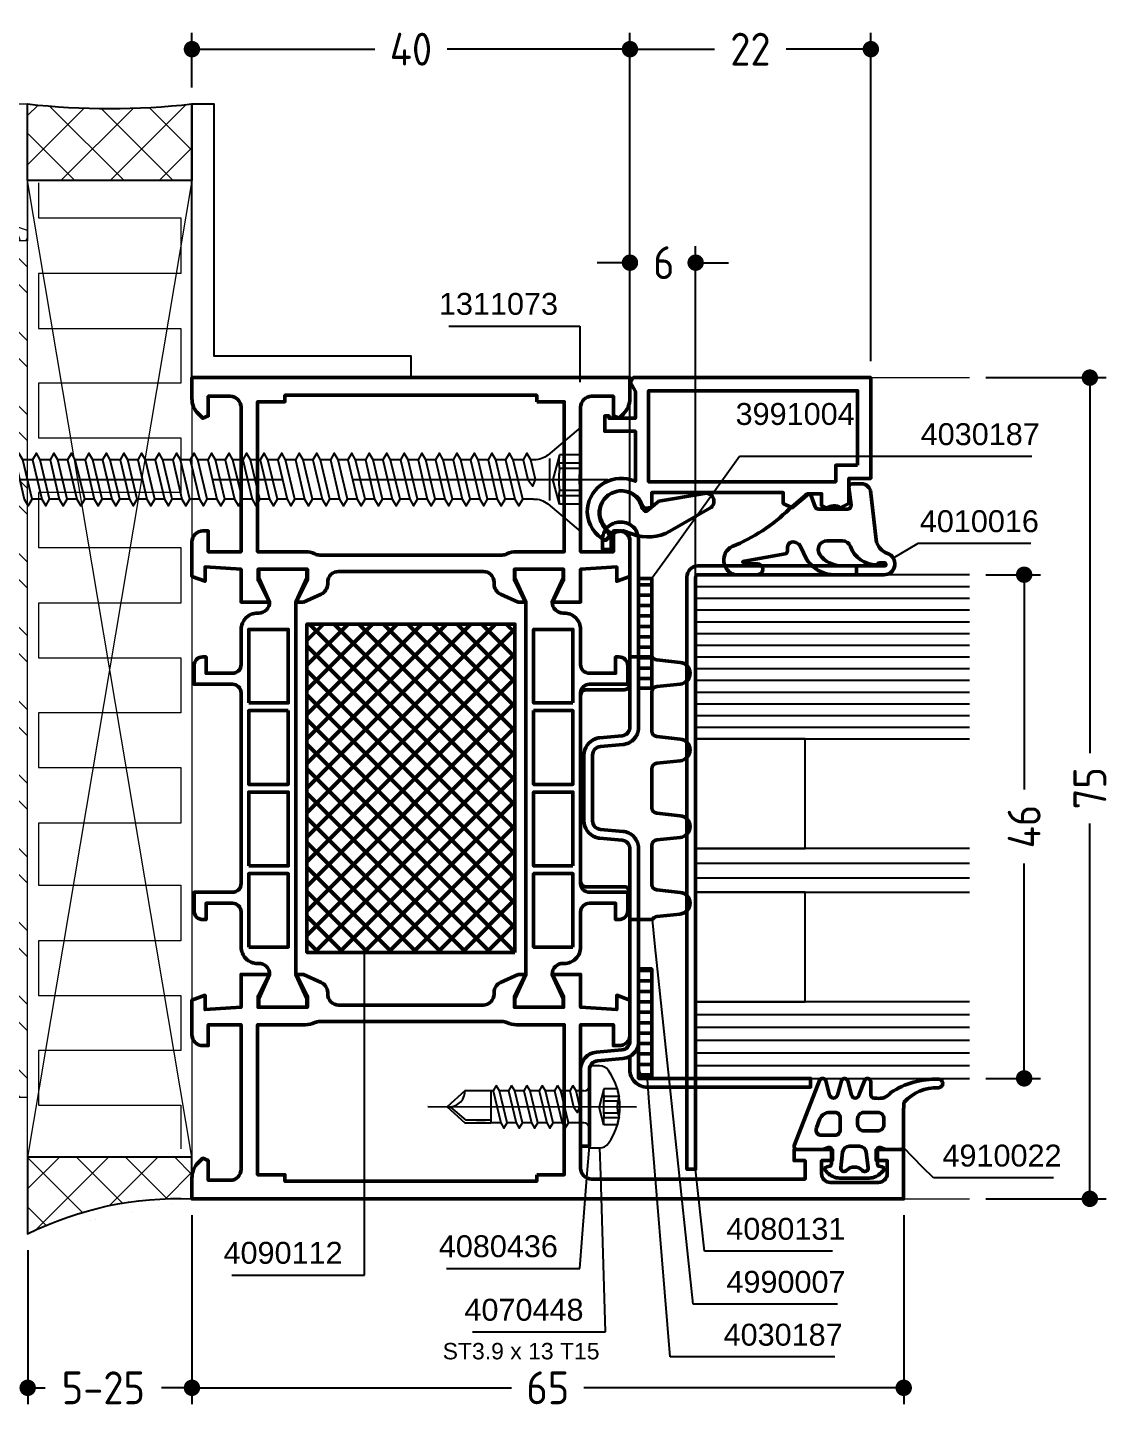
# Model space of a CAD drawing. Header units: millimetres. Extents: x 25 to 196, y 77 to 206.
# Drawn here: x 97.1 to 196.1, y 77.1 to 203.3 of the extents above; entities that cross this region are included whole.
import ezdxf

# ---------------------------------------------------------------- set-up
doc = ezdxf.new("R2010")
doc.units = ezdxf.units.MM
doc.linetypes.add('CENTER', pattern=[50.8, 31.75, -6.35, 6.35, -6.35])
doc.linetypes.add('HIDDEN', pattern=[9.525, 6.35, -3.175])
for name, color, linetype, lineweight in [('AM_5', 3, 'Continuous', 25), ('AM_C', 50, 'Continuous', 50), ('AM_S', 80, 'Continuous', 50), ('Cont2', 2, 'Continuous', 25), ('Cont3', 70, 'Continuous', 18)]:
    doc.layers.add(name, color=color, linetype=linetype, lineweight=lineweight)
doc.styles.add('HBS_DIMTEXTSTYLE', font='isocp.shx')
doc.styles.add('SWISSL', font='swissl.ttf')
doc.dimstyles.new('Konstruktionsschnitt 1-1$0', dxfattribs={"dimscale": 0, "dimtxt": 3, "dimasz": 1.5, "dimexe": 1.5, "dimexo": 1.5, "dimgap": 1.5, "dimtad": 0, "dimdsep": 46, "dimtxsty": 'HBS_DIMTEXTSTYLE', "dimblk": 'PUNKT', "dimcen": 0, "dimclrd": 3, "dimclre": 3, "dimclrt": 2, "dimadec": 1, "dimazin": 2, "dimtfac": 0.7, "dimtofl": 0, "dimtmove": 0, "dimatfit": 3, "dimfxl": 0, "dimtolj": 1, "dimtzin": 0, "dimarcsym": 0})

# ---------------------------------------------------------------- blocks, each defined once
blk = doc.blocks.new('ws4070229')
at = {"linetype": 'CENTER'}
blk.add_lwpolyline([(0, -122.5), (0, 2.5)], dxfattribs=at)
blk.add_lwpolyline([(1.79, -4.29, -0.186611), (2.23, -3), (4.75, 0), (-4.75, 0), (-2.23, -3, -0.176327), (-1.79, -4.22)], format="xyb")
at = {"linetype": 'HIDDEN'}
for points in [[(-2.25, 0), (-2.25, -1.93)], [(-1, 0), (-1, -1.93)], [(1, 0), (1, -1.93)], [(2.25, 0), (2.25, -1.93)], [(-1.5, -0.06), (-1.5, -1.99)], [(1.5, -0.06), (1.5, -1.99)], [(-2.25, -1.93), (0, -2.53)], [(2.25, -1.93), (0, -2.53)]]:
    blk.add_lwpolyline(points, dxfattribs=at)
for points in [[(1.93, -2.8), (-1.93, -2.8)], [(0, -4.12), (-1.79, -4.55), (-2.4, -4.9), (-1.79, -5.25), (0, -4.83), (0.61, -4.37), (0, -4.12)], [(-1.79, -4.22), (-1.79, -4.55)], [(1.79, -4.29), (1.79, -4.89)], [(1.79, -4.41), (1.79, -5.29)], [(-1.79, -5.25), (-1.79, -5.75)], [(-1.79, -5.25), (-1.79, -5.35)], [(-1.79, -5.25), (-1.79, -6.15)], [(1.79, -6.01), (1.79, -6.89)], [(-1.79, -6.85), (-1.79, -7.75)], [(-1.79, -8.45), (-1.79, -9.35)], [(1.79, -7.61), (1.79, -8.49)], [(-1.79, -10.05), (-1.79, -10.95)], [(1.79, -9.21), (1.79, -10.09)], [(1.79, -10.81), (1.79, -11.69)], [(-1.79, -11.65), (-1.79, -12.55)], [(1.79, -12.41), (1.79, -13.29)], [(-1.79, -13.25), (-1.79, -14.15)], [(-1.79, -14.85), (-1.79, -15.75)], [(1.79, -14.01), (1.79, -14.89)], [(1.79, -15.61), (1.79, -16.49)], [(-1.79, -16.45), (-1.79, -17.35)], [(1.79, -17.21), (1.79, -18.09)], [(-1.79, -18.05), (-1.79, -18.95)], [(1.79, -18.81), (1.79, -19.69)], [(-1.79, -19.65), (-1.79, -20.55)], [(-1.79, -21.25), (-1.79, -22.15)], [(1.79, -20.41), (1.79, -21.29)], [(1.79, -22.01), (1.79, -22.89)], [(-1.79, -22.85), (-1.79, -23.75)], [(1.79, -23.61), (1.79, -24.49)], [(-1.79, -24.45), (-1.79, -25.35)], [(1.79, -25.21), (1.79, -26.09)], [(-1.79, -26.05), (-1.79, -26.95)], [(-1.79, -27.65), (-1.79, -28.55)], [(1.79, -26.81), (1.79, -27.69)], [(1.79, -28.41), (1.79, -29.29)], [(-1.79, -29.25), (-1.79, -30.15)], [(1.79, -30.01), (1.79, -30.89)], [(-1.79, -30.85), (-1.79, -31.75)], [(-1.79, -32.45), (-1.79, -33.35)], [(1.79, -31.61), (1.79, -32.49)], [(-1.79, -34.05), (-1.79, -34.95)], [(1.79, -33.21), (1.79, -34.09)], [(1.79, -34.81), (1.79, -35.69)], [(-1.79, -35.65), (-1.79, -36.55)], [(1.79, -36.41), (1.79, -37.29)], [(-1.79, -37.25), (-1.79, -38.15)], [(-1.79, -38.85), (-1.79, -39.75)], [(1.79, -38.01), (1.79, -38.89)], [(1.79, -39.61), (1.79, -40.49)], [(-1.79, -40.45), (-1.79, -41.35)], [(1.79, -41.21), (1.79, -42.09)], [(-1.79, -42.05), (-1.79, -42.95)], [(1.79, -42.81), (1.79, -43.69)], [(-1.79, -43.65), (-1.79, -44.55)], [(-1.79, -45.25), (-1.79, -46.15)], [(1.79, -44.41), (1.79, -45.29)], [(1.79, -46.01), (1.79, -46.89)], [(-1.79, -46.85), (-1.79, -47.75)], [(1.79, -47.61), (1.79, -48.49)], [(-1.79, -48.45), (-1.79, -49.35)], [(1.79, -49.21), (1.79, -50.09)], [(-1.79, -50.05), (-1.79, -50.95)]]:
    blk.add_lwpolyline(points)
for points in [[(1.79, -6.01), (2.41, -5.65), (1.79, -5.29), (-1.79, -6.15), (-2.4, -6.5), (-1.79, -6.85)], [(1.79, -7.61), (2.41, -7.25), (1.79, -6.89), (-1.79, -7.75), (-2.4, -8.1), (-1.79, -8.45)], [(1.79, -9.21), (2.41, -8.85), (1.79, -8.49), (-1.79, -9.35), (-2.4, -9.7), (-1.79, -10.05)], [(1.79, -10.81), (2.41, -10.45), (1.79, -10.09), (-1.79, -10.95), (-2.4, -11.3), (-1.79, -11.65)], [(1.79, -12.41), (2.41, -12.05), (1.79, -11.69), (-1.79, -12.55), (-2.4, -12.9), (-1.79, -13.25)], [(1.79, -14.01), (2.41, -13.65), (1.79, -13.29), (-1.79, -14.15), (-2.4, -14.5), (-1.79, -14.85)], [(1.79, -15.61), (2.41, -15.25), (1.79, -14.89), (-1.79, -15.75), (-2.4, -16.1), (-1.79, -16.45)], [(1.79, -17.21), (2.41, -16.85), (1.79, -16.49), (-1.79, -17.35), (-2.4, -17.7), (-1.79, -18.05)], [(1.79, -18.81), (2.41, -18.45), (1.79, -18.09), (-1.79, -18.95), (-2.4, -19.3), (-1.79, -19.65)], [(1.79, -20.41), (2.41, -20.05), (1.79, -19.69), (-1.79, -20.55), (-2.4, -20.9), (-1.79, -21.25)], [(1.79, -22.01), (2.41, -21.65), (1.79, -21.29), (-1.79, -22.15), (-2.4, -22.5), (-1.79, -22.85)], [(1.79, -23.61), (2.41, -23.25), (1.79, -22.89), (-1.79, -23.75), (-2.4, -24.1), (-1.79, -24.45)], [(1.79, -25.21), (2.41, -24.85), (1.79, -24.49), (-1.79, -25.35), (-2.4, -25.7), (-1.79, -26.05)], [(1.79, -26.81), (2.41, -26.45), (1.79, -26.09), (-1.79, -26.95), (-2.4, -27.3), (-1.79, -27.65)], [(1.79, -28.41), (2.41, -28.05), (1.79, -27.69), (-1.79, -28.55), (-2.4, -28.9), (-1.79, -29.25)], [(1.79, -30.01), (2.41, -29.65), (1.79, -29.29), (-1.79, -30.15), (-2.4, -30.5), (-1.79, -30.85)], [(1.79, -31.61), (2.41, -31.25), (1.79, -30.89), (-1.79, -31.75), (-2.4, -32.1), (-1.79, -32.45)], [(1.79, -33.21), (2.41, -32.85), (1.79, -32.49), (-1.79, -33.35), (-2.4, -33.7), (-1.79, -34.05)], [(1.79, -34.81), (2.41, -34.45), (1.79, -34.09), (-1.79, -34.95), (-2.4, -35.3), (-1.79, -35.65)], [(1.79, -36.41), (2.41, -36.05), (1.79, -35.69), (-1.79, -36.55), (-2.4, -36.9), (-1.79, -37.25)], [(1.79, -38.01), (2.41, -37.65), (1.79, -37.29), (-1.79, -38.15), (-2.4, -38.5), (-1.79, -38.85)], [(1.79, -39.61), (2.41, -39.25), (1.79, -38.89), (-1.79, -39.75), (-2.4, -40.1), (-1.79, -40.45)], [(1.79, -41.21), (2.41, -40.85), (1.79, -40.49), (-1.79, -41.35), (-2.4, -41.7), (-1.79, -42.05)], [(1.79, -42.81), (2.41, -42.45), (1.79, -42.09), (-1.79, -42.95), (-2.4, -43.3), (-1.79, -43.65)], [(1.79, -44.41), (2.41, -44.05), (1.79, -43.69), (-1.79, -44.55), (-2.4, -44.9), (-1.79, -45.25)], [(1.79, -46.01), (2.41, -45.65), (1.79, -45.29), (-1.79, -46.15), (-2.4, -46.5), (-1.79, -46.85)], [(1.79, -47.61), (2.41, -47.25), (1.79, -46.89), (-1.79, -47.75), (-2.4, -48.1), (-1.79, -48.45)], [(1.79, -49.21), (2.41, -48.85), (1.79, -48.49), (-1.79, -49.35), (-2.4, -49.7), (-1.79, -50.05)], [(1.79, -50.81), (2.41, -50.45), (1.79, -50.09), (-1.79, -50.95), (-2.4, -51.3), (-1.79, -51.65)]]:
    blk.add_lwpolyline(points, close=True)
for centre, radius, start, end in [((-1.63, 3.32), 3.38, 259.3357, 280.6643), ((0, 3.36), 3.5, 253.4149, 286.5851), ((1.62, 3.32), 3.38, 259.3357, 280.6643), ((-1.63, 1.39), 3.38, 259.3357, 280.6643), ((0, 6.17), 8.16, 262.9585, 277.0415), ((1.62, 1.39), 3.38, 259.3357, 280.6643)]:
    blk.add_arc(centre, radius, start, end, dxfattribs=at)
blk = doc.blocks.new('*U5', base_point=(100.732, 352.333))
blk.add_lwpolyline([(110.732, 352.333), (100.732, 352.333), (100.732, 364.833), (101.732, 364.833), (101.732, 353.333), (110.732, 353.333)], close=True)
blk = doc.blocks.new('PUNKT')
at = {"color": 0, "linetype": 'Continuous'}
blk.add_line((-0.5, 0), (-1, 0), dxfattribs=at)
at = {"color": 0, "linetype": 'Continuous', "const_width": 0.5}
blk.add_lwpolyline([(-0.25, 0, 1), (0.25, 0, 1)], format="xyb", close=True, dxfattribs=at)
blk = doc.blocks.new('*D8')
at = {"layer": 'AM_5', "color": 3, "lineweight": -2, "transparency": 16777216}
for p, q in [((112.1, 197.81), (112.1, 202.81)), ((152.1, 172.81), (152.1, 202.81)), ((113.6, 201.31), (128.79, 201.31)), ((150.6, 201.31), (135.4, 201.31))]:
    blk.add_line(p, q, dxfattribs=at)
at = {"layer": 'AM_5', "color": 3, "lineweight": -2, "transparency": 16777216, "xscale": 1.5, "yscale": 1.5, "zscale": 1.5, "rotation": 180}
blk.add_blockref('PUNKT', (112.1, 201.31), dxfattribs=at)
at = {"layer": 'AM_5', "color": 3, "lineweight": -2, "transparency": 16777216, "xscale": 1.5, "yscale": 1.5, "zscale": 1.5}
blk.add_blockref('PUNKT', (152.1, 201.31), dxfattribs=at)
at = {"layer": 'AM_5', "color": 2, "transparency": 16777216, "insert": (132.1, 201.31), "char_height": 3, "attachment_point": 5, "style": 'HBS_DIMTEXTSTYLE'}
blk.add_mtext('\\A1;40', dxfattribs=at)
blk = doc.blocks.new('*D9')
at = {"layer": 'AM_5', "color": 3, "lineweight": -2, "transparency": 16777216}
for p, q in [((152.1, 172.81), (152.1, 202.81)), ((174.1, 172.81), (174.1, 202.81)), ((153.6, 201.31), (159.82, 201.31)), ((172.6, 201.31), (166.37, 201.31))]:
    blk.add_line(p, q, dxfattribs=at)
at = {"layer": 'AM_5', "color": 3, "lineweight": -2, "transparency": 16777216, "xscale": 1.5, "yscale": 1.5, "zscale": 1.5, "rotation": 180}
blk.add_blockref('PUNKT', (152.1, 201.31), dxfattribs=at)
at = {"layer": 'AM_5', "color": 3, "lineweight": -2, "transparency": 16777216, "xscale": 1.5, "yscale": 1.5, "zscale": 1.5}
blk.add_blockref('PUNKT', (174.1, 201.31), dxfattribs=at)
at = {"layer": 'AM_5', "color": 2, "transparency": 16777216, "insert": (163.1, 201.31), "char_height": 3, "attachment_point": 5, "style": 'HBS_DIMTEXTSTYLE'}
blk.add_mtext('\\A1;22', dxfattribs=at)
blk = doc.blocks.new('*D10')
at = {"layer": 'AM_5', "color": 3, "lineweight": -2, "transparency": 16777216}
for p, q in [((112.1, 94.81), (112.1, 77.55)), ((177.1, 94.81), (177.1, 77.55)), ((113.6, 79.05), (141.29, 79.05)), ((175.6, 79.05), (147.9, 79.05))]:
    blk.add_line(p, q, dxfattribs=at)
at = {"layer": 'AM_5', "color": 3, "lineweight": -2, "transparency": 16777216, "xscale": 1.5, "yscale": 1.5, "zscale": 1.5, "rotation": 180}
blk.add_blockref('PUNKT', (112.1, 79.05), dxfattribs=at)
at = {"layer": 'AM_5', "color": 3, "lineweight": -2, "transparency": 16777216, "xscale": 1.5, "yscale": 1.5, "zscale": 1.5}
blk.add_blockref('PUNKT', (177.1, 79.05), dxfattribs=at)
at = {"layer": 'AM_5', "color": 2, "transparency": 16777216, "insert": (144.6, 79.05), "char_height": 3, "attachment_point": 5, "style": 'HBS_DIMTEXTSTYLE'}
blk.add_mtext('\\A1;65', dxfattribs=at)
blk = doc.blocks.new('*D11')
at = {"layer": 'AM_5', "color": 3, "lineweight": -2, "transparency": 16777216}
for p, q in [((152.1, 157.81), (152.1, 183.31)), ((158.1, 140.81), (158.1, 183.31)), ((150.6, 181.81), (149.1, 181.81)), ((159.6, 181.81), (161.1, 181.81))]:
    blk.add_line(p, q, dxfattribs=at)
at = {"layer": 'AM_5', "color": 3, "lineweight": -2, "transparency": 16777216, "xscale": 1.5, "yscale": 1.5, "zscale": 1.5}
blk.add_blockref('PUNKT', (152.1, 181.81), dxfattribs=at)
at = {"layer": 'AM_5', "color": 3, "lineweight": -2, "transparency": 16777216, "xscale": 1.5, "yscale": 1.5, "zscale": 1.5, "rotation": 180}
blk.add_blockref('PUNKT', (158.1, 181.81), dxfattribs=at)
at = {"layer": 'AM_5', "color": 2, "transparency": 16777216, "insert": (155.19, 181.81), "char_height": 3, "attachment_point": 5, "style": 'HBS_DIMTEXTSTYLE'}
blk.add_mtext('\\A1;6', dxfattribs=at)
blk = doc.blocks.new('*D12')
at = {"layer": 'AM_5', "color": 3, "lineweight": -2, "transparency": 16777216}
for p, q in [((184.6, 153.31), (189.6, 153.31)), ((188.1, 151.81), (188.1, 133.68)), ((188.1, 108.81), (188.1, 126.93)), ((184.6, 107.31), (189.6, 107.31))]:
    blk.add_line(p, q, dxfattribs=at)
at = {"layer": 'AM_5', "color": 3, "lineweight": -2, "transparency": 16777216, "xscale": 1.5, "yscale": 1.5, "zscale": 1.5}
for p, rotation in [((188.1, 153.31), 90), ((188.1, 107.31), 270)]:
    blk.add_blockref('PUNKT', p, dxfattribs=dict(at, rotation=rotation))
at = {"layer": 'AM_5', "color": 2, "transparency": 16777216, "insert": (188.1, 130.31), "char_height": 3, "attachment_point": 5, "rotation": 90, "style": 'HBS_DIMTEXTSTYLE'}
blk.add_mtext('\\A1;46', dxfattribs=at)
blk = doc.blocks.new('*D13')
at = {"layer": 'AM_5', "color": 3, "lineweight": -2, "transparency": 16777216}
for p, q in [((184.6, 171.31), (195.6, 171.31)), ((194.1, 169.81), (194.1, 137.02)), ((194.1, 97.81), (194.1, 130.6)), ((184.6, 96.31), (195.6, 96.31))]:
    blk.add_line(p, q, dxfattribs=at)
at = {"layer": 'AM_5', "color": 3, "lineweight": -2, "transparency": 16777216, "xscale": 1.5, "yscale": 1.5, "zscale": 1.5}
for p, rotation in [((194.1, 171.31), 90), ((194.1, 96.31), 270)]:
    blk.add_blockref('PUNKT', p, dxfattribs=dict(at, rotation=rotation))
at = {"layer": 'AM_5', "color": 2, "transparency": 16777216, "insert": (194.1, 133.81), "char_height": 3, "attachment_point": 5, "rotation": 90, "style": 'HBS_DIMTEXTSTYLE'}
blk.add_mtext('\\A1;75', dxfattribs=at)
blk = doc.blocks.new('*D15')
at = {"layer": 'AM_5', "color": 3, "lineweight": -2, "transparency": 16777216}
for p, q in [((112.1, 94.81), (112.1, 77.55)), ((97.1, 91.61), (97.1, 77.55)), ((98.6, 79.05), (98.7, 79.05)), ((110.6, 79.05), (109.33, 79.05))]:
    blk.add_line(p, q, dxfattribs=at)
at = {"layer": 'AM_5', "color": 3, "lineweight": -2, "transparency": 16777216, "xscale": 1.5, "yscale": 1.5, "zscale": 1.5, "rotation": 180}
blk.add_blockref('PUNKT', (97.1, 79.05), dxfattribs=at)
at = {"layer": 'AM_5', "color": 3, "lineweight": -2, "transparency": 16777216, "xscale": 1.5, "yscale": 1.5, "zscale": 1.5}
blk.add_blockref('PUNKT', (112.1, 79.05), dxfattribs=at)
at = {"layer": 'AM_5', "color": 2, "transparency": 16777216, "insert": (104.01, 79.05), "char_height": 3, "attachment_point": 5, "style": 'HBS_DIMTEXTSTYLE'}
blk.add_mtext('\\A1;5-25', dxfattribs=at)
blk = doc.blocks.new('WS4070448')
at = {"linetype": 'CENTER'}
blk.add_line((-0.02, -14.76), (0, 4.3), dxfattribs=at)
at = {"linetype": 'HIDDEN'}
for p, q in [((-0.97, 1.33), (-0.97, 2.72)), ((-0.56, 1.33), (-0.56, 2.61)), ((0.56, 1.33), (0.56, 2.61)), ((0.97, 1.33), (0.97, 2.72))]:
    blk.add_line(p, q, dxfattribs=at)
for p, q in [((-1.45, -9), (-1.45, -11.36)), ((-1.45, -9), (1.45, -9)), ((1.45, -11.36), (1.45, -9)), ((-1.45, -11.36), (0, -13)), ((0, -13), (1.45, -11.36))]:
    blk.add_line(p, q)
blk.add_lwpolyline([(3.32, 1.75, 0.314856), (-3.32, 1.75, 0.244912), (-3.75, 0.93), (-3.75, 0), (3.75, 0), (3.75, 0.93, 0.244912), (3.32, 1.75, 0.138291)], format="xyb")
for points in [[(-1.65, 2.56), (-1.65, 1.33)], [(1.65, 2.56), (1.65, 1.33)], [(-1.65, 1.33), (0, 0.89)], [(1.65, 1.33), (0, 0.89)]]:
    blk.add_lwpolyline(points, dxfattribs=at)
for points in [[(-1.95, -1.5), (-1.45, -1.79), (0, -1.44), (0.5, -1.07), (0, -0.87), (-1.45, -1.21)], [(-1.95, -2.9), (-1.45, -3.19), (1.45, -2.5), (1.95, -2.21), (1.45, -1.92), (-1.45, -2.61)], [(-1.95, -4.3), (-1.45, -4.59), (1.45, -3.9), (1.95, -3.61), (1.45, -3.32), (-1.45, -4.01)], [(-1.95, -5.7), (-1.45, -5.99), (1.45, -5.3), (1.95, -5.01), (1.45, -4.72), (-1.45, -5.41)], [(-1.95, -7.1), (-1.45, -7.39), (1.45, -6.7), (1.95, -6.41), (1.45, -6.12), (-1.45, -6.81)], [(-1.95, -8.5), (-1.45, -8.79), (1.45, -8.1), (1.95, -7.81), (1.45, -7.52), (-1.45, -8.21)]]:
    blk.add_lwpolyline(points, close=True)
for points in [[(-1.45, -0.5), (-1.45, -1.21)], [(1.45, -0.5), (1.45, -1.92)], [(-1.45, -1.79), (-1.45, -2.21)], [(-1.45, -1.79), (-1.45, -2.61)], [(-1.45, -1.79), (-1.45, -2.61)], [(1.45, -2.5), (1.45, -3.32)], [(-1.45, -3.19), (-1.45, -4.01)], [(-1.45, -4.59), (-1.45, -5.41)], [(1.45, -3.9), (1.45, -4.72)], [(-1.45, -5.99), (-1.45, -6.81)], [(1.45, -5.3), (1.45, -6.12)], [(-1.45, -7.39), (-1.45, -8.21)], [(1.45, -6.7), (1.45, -7.52)], [(-1.45, -8.79), (-1.45, -9)], [(1.45, -8.1), (1.45, -9)], [(1.2, -9), (1.2, -11.25), (0.03, -12.65)], [(1.45, -9.5), (1.45, -10.32)], [(-1.45, -10.19), (-1.45, -11.01)]]:
    blk.add_lwpolyline(points)
for centre, radius, start, end in [((-1.59, 3.84), 1.28, 267.2848, 298.8872), ((0, 5.49), 2.94, 250.6988, 289.3012), ((1.59, 3.84), 1.28, 241.1128, 272.7152), ((-1.31, 2.49), 1.21, 253.6643, 286.3357), ((0, 11.41), 10.13, 264.4948, 275.5052), ((1.31, 2.49), 1.21, 253.6643, 286.3357)]:
    blk.add_arc(centre, radius, start, end, dxfattribs=at)
for centre, radius, start, end in [((-1.95, -0.5), 0.5, 0, 90), ((1.95, -0.5), 0.5, 90, 180), ((-1.46, -12.83), 1.47, 353.4244, 89.6688)]:
    blk.add_arc(centre, radius, start, end)
blk = doc.blocks.new('*S30')
at = {"layer": 'AM_5', "color": 3, "linetype": 'Continuous'}
blk.add_line((178.3, 156.1), (176.15, 154.82), dxfattribs=at)
at = {"layer": 'AM_5', "color": 3}
for p, q in [((178.43, 156.17), (178.3, 156.1)), ((179.85, 156.17), (178.43, 156.17)), ((188.72, 156.17), (179.85, 156.17))]:
    blk.add_line(p, q, dxfattribs=at)
at = {"layer": 'AM_5', "color": 2, "insert": (178.57, 157.17), "char_height": 2, "attachment_point": 7, "style": 'SWISSL'}
blk.add_mtext('4010016', dxfattribs=at)
blk = doc.blocks.new('*S31')
at = {"layer": 'AM_5', "color": 3}
for p, q in [((135.56, 176.02), (147.53, 176.02)), ((147.53, 176.02), (147.53, 173.39))]:
    blk.add_line(p, q, dxfattribs=at)
at = {"layer": 'AM_5', "color": 3, "linetype": 'Continuous'}
blk.add_line((147.53, 173.39), (147.53, 170.89), dxfattribs=at)
at = {"layer": 'AM_5', "color": 2, "insert": (145.53, 177.02), "char_height": 2, "attachment_point": 9, "style": 'SWISSL'}
blk.add_mtext('1311073', dxfattribs=at)
blk = doc.blocks.new('*S32')
at = {"layer": 'AM_5', "color": 3, "linetype": 'Continuous'}
blk.add_line((178.83, 99.21), (177.07, 100.99), dxfattribs=at)
at = {"layer": 'AM_5', "color": 3}
for p, q in [((179.81, 98.23), (178.83, 99.21)), ((182.03, 98.23), (179.81, 98.23)), ((190.77, 98.23), (182.03, 98.23))]:
    blk.add_line(p, q, dxfattribs=at)
at = {"layer": 'AM_5', "color": 2, "insert": (180.64, 99.23), "char_height": 2, "attachment_point": 7, "style": 'SWISSL'}
blk.add_mtext('4910022', dxfattribs=at)
blk = doc.blocks.new('*S33')
at = {"layer": 'AM_5', "color": 3, "linetype": 'Continuous'}
blk.add_line((149.43, 98.46), (149.36, 100.96), dxfattribs=at)
at = {"layer": 'AM_5', "color": 3}
for p, q in [((149.86, 84.15), (149.43, 98.46)), ((137.71, 84.15), (149.86, 84.15))]:
    blk.add_line(p, q, dxfattribs=at)
at = {"layer": 'AM_5', "color": 2, "insert": (147.86, 85.15), "char_height": 2, "attachment_point": 9, "style": 'SWISSL'}
blk.add_mtext('4070448', dxfattribs=at)
blk = doc.blocks.new('*S34')
at = {"layer": 'AM_5', "color": 3, "linetype": 'Continuous'}
blk.add_line((127.86, 116.56), (127.86, 119.06), dxfattribs=at)
at = {"layer": 'AM_5', "color": 3}
for p, q in [((127.86, 89.35), (127.86, 116.56)), ((115.73, 89.35), (127.86, 89.35))]:
    blk.add_line(p, q, dxfattribs=at)
at = {"layer": 'AM_5', "color": 2, "insert": (125.86, 90.35), "char_height": 2, "attachment_point": 9, "style": 'SWISSL'}
blk.add_mtext('4090112', dxfattribs=at)
blk = doc.blocks.new('ZAHL links')
at = {"layer": 'AM_5', "color": 2, "style": 'SWISSL'}
blk.add_attdef('XXX', (1.85, -2.5), '', height=1.5, dxfattribs=at)
blk = doc.blocks.new('*U17', base_point=(71.49, 173.45))
for p, q in [((72.66, 173.45), (72.66, 198.45)), ((73.82, 173.45), (73.82, 198.45)), ((74.99, 173.45), (74.99, 198.45)), ((76.16, 173.45), (76.16, 198.45)), ((77.32, 173.45), (77.32, 198.45)), ((89.82, 173.45), (89.82, 198.45)), ((91.16, 173.45), (91.16, 198.45)), ((103.56, 173.45), (103.56, 198.45)), ((104.63, 173.45), (104.63, 198.45)), ((105.7, 173.45), (105.7, 198.45)), ((106.78, 173.45), (106.78, 198.45)), ((107.85, 173.45), (107.85, 198.45)), ((108.92, 173.45), (108.92, 198.45)), ((109.99, 173.45), (109.99, 198.45)), ((111.06, 173.45), (111.06, 198.45)), ((112.13, 173.45), (112.13, 198.45)), ((113.2, 173.45), (113.2, 198.45)), ((114.28, 173.45), (114.28, 198.45)), ((115.35, 173.45), (115.35, 198.45)), ((116.42, 173.45), (116.42, 198.45))]:
    blk.add_line(p, q)
for points in [[(78.49, 198.45), (78.49, 173.45), (71.49, 173.45), (71.49, 198.45)], [(92.49, 198.45), (92.49, 173.45), (88.49, 173.45), (88.49, 198.45)], [(117.49, 198.45), (117.49, 173.45), (102.49, 173.45), (102.49, 198.45)]]:
    blk.add_lwpolyline(points)
for points in [[(88.49, 173.45), (78.49, 173.45), (78.49, 183.45), (88.49, 183.45)], [(102.49, 173.45), (92.49, 173.45), (92.49, 183.45), (102.49, 183.45)]]:
    blk.add_lwpolyline(points, close=True)
blk = doc.blocks.new('*S35')
at = {"layer": 'AM_5', "color": 3, "linetype": 'Continuous'}
blk.add_line((148.2, 98.62), (148.4, 101.11), dxfattribs=at)
at = {"layer": 'AM_5', "color": 3}
for p, q in [((147.52, 89.95), (148.2, 98.62)), ((135.36, 89.95), (147.52, 89.95))]:
    blk.add_line(p, q, dxfattribs=at)
at = {"layer": 'AM_5', "color": 2, "insert": (145.52, 90.95), "char_height": 2, "attachment_point": 9, "style": 'SWISSL'}
blk.add_mtext('4080436', dxfattribs=at)
blk = doc.blocks.new('*S36')
at = {"layer": 'AM_5', "color": 3, "linetype": 'Continuous'}
blk.add_line((158.36, 96.52), (158.1, 99.01), dxfattribs=at)
at = {"layer": 'AM_5', "color": 3}
for p, q in [((158.9, 91.54), (158.36, 96.52)), ((170.6, 91.54), (158.9, 91.54))]:
    blk.add_line(p, q, dxfattribs=at)
at = {"layer": 'AM_5', "color": 2, "insert": (160.9, 92.54), "char_height": 2, "attachment_point": 7, "style": 'SWISSL'}
blk.add_mtext('4080131', dxfattribs=at)
blk = doc.blocks.new('*S37')
at = {"layer": 'AM_5', "color": 3, "linetype": 'Continuous'}
blk.add_line((153.86, 105.13), (153.66, 107.62), dxfattribs=at)
at = {"layer": 'AM_5', "color": 3}
for p, q in [((155.78, 81.87), (153.86, 105.13)), ((158.65, 81.87), (155.78, 81.87)), ((170.8, 81.87), (158.65, 81.87))]:
    blk.add_line(p, q, dxfattribs=at)
at = {"layer": 'AM_5', "color": 2, "insert": (160.65, 82.87), "char_height": 2, "attachment_point": 7, "style": 'SWISSL'}
blk.add_mtext('4030187', dxfattribs=at)
blk = doc.blocks.new('*S38')
at = {"layer": 'AM_5', "color": 3, "linetype": 'Continuous'}
blk.add_line((154.41, 119.32), (154.15, 121.81), dxfattribs=at)
at = {"layer": 'AM_5', "color": 3}
for p, q in [((157.88, 86.7), (154.41, 119.32)), ((171.06, 86.7), (157.88, 86.7))]:
    blk.add_line(p, q, dxfattribs=at)
at = {"layer": 'AM_5', "color": 2, "insert": (160.91, 87.7), "char_height": 2, "attachment_point": 7, "style": 'SWISSL'}
blk.add_mtext('4990007', dxfattribs=at)
blk = doc.blocks.new('*S39')
at = {"layer": 'AM_5', "color": 3}
for p, q in [((162.1, 164.12), (155.55, 154.98)), ((177.98, 164.12), (162.1, 164.12)), ((188.8, 164.12), (177.98, 164.12))]:
    blk.add_line(p, q, dxfattribs=at)
at = {"layer": 'AM_5', "color": 3, "linetype": 'Continuous'}
blk.add_line((155.55, 154.98), (154.1, 152.95), dxfattribs=at)
at = {"layer": 'AM_5', "color": 2, "insert": (178.65, 165.12), "char_height": 2, "attachment_point": 7, "style": 'SWISSL'}
blk.add_mtext('4030187', dxfattribs=at)
blk = doc.blocks.new('WI4020006')
blk.add_lwpolyline([(0.5, 3.55), (-0.19, 2.35, 0.580267), (-0.02, 2.05, -1.597325), (-1.6, -1.28), (-1.6, -0.12), (-2.07, 0.68, -0.221695), (-2.36, 4.05), (-0.92, 8.02, -0.8391), (0.5, 7.77), (0.5, 3.55)], format="xyb", close=True)
blk = doc.blocks.new('WI1311073')
for points in [[(20.5, 29.8), (20.5, 30.5), (18.3, 29.5), (17.5, 29.5), (17.5, 33.9), (18.3, 33.9), (20.5, 32.9), (20.5, 35.5), (17.5, 35.5), (17.28, 38.8), (18.59, 38.8), (18.15, 40), (15, 40, 0.414214), (14, 39), (14, 38.5), (15.9, 38.5), (15.9, 35.5), (2.8, 35.5, -0.414214), (1.8, 36.5), (1.8, 56), (3.5, 56), (3.5, 55), (4.5, 55), (4.5, 58.5), (3.5, 58.5), (3.5, 57.5), (2.3, 57.5, -0.414214), (1.5, 58.3), (1.5, 62.7, -0.414214), (2.3, 63.5), (3.5, 63.5), (3.5, 62.5), (4.5, 62.5), (4.5, 65), (0, 65), (0, 0), (1.9, 0, 0.198912), (3.31, 0.59), (3.71, 0.99), (3.5, 1.5), (1.7, 1.5), (1.7, 3.5, -0.414214), (2.7, 4.5), (15.9, 4.5), (15.9, 1.5), (14, 1.5), (14, 1, 0.414214), (15, 0), (18.15, 0), (18.59, 1.2), (17.28, 1.2), (17.5, 4.5), (20.5, 4.5), (20.5, 7.1), (18.3, 6.1), (17.5, 6.1), (17.5, 10.5), (18.3, 10.5), (20.5, 9.5), (20.5, 10.2), (19.77, 11.81, 0.294108), (18.86, 12.4), (18.7, 12.4, -0.414214), (17.7, 13.4), (17.7, 26.6, -0.414214), (18.7, 27.6), (18.86, 27.6, 0.294108), (19.77, 28.19), (20.5, 29.8)], [(54.5, 32.9), (54.5, 32.95), (56.5, 33.95), (57.5, 33.95), (57.5, 29.45), (56.5, 29.45), (54.5, 30.45), (54.5, 30.5), (20.5, 30.5), (20.5, 30.45), (18.5, 29.45), (17.5, 29.45), (17.5, 33.95), (18.5, 33.95), (20.5, 32.95), (20.5, 32.9, 0.414214), (21.5, 33.9), (21.5, 34, -0.414214), (23, 35.5), (26.2, 35.5, 0.414214), (27, 36.3), (27, 38.7), (25.5, 38.7), (25.5, 39, -0.414214), (26.3, 39.8), (28, 39.8), (28, 36.3, 0.414214), (28.8, 35.5), (46.2, 35.5, 0.414214), (47, 36.3), (47, 39.8), (48.7, 39.8, -0.414214), (49.5, 39), (49.5, 38.7), (48, 38.7), (48, 36.3, 0.414214), (48.8, 35.5), (52, 35.5, -0.414214), (53.5, 34), (53.5, 33.9, 0.414214), (54.5, 32.9)], [(54.5, 10.2), (55.23, 11.81, -0.294108), (56.14, 12.4), (56.3, 12.4, 0.414214), (57.3, 13.4), (57.3, 26.6, 0.414214), (56.3, 27.6), (56.14, 27.6, -0.294108), (55.23, 28.19), (54.5, 29.8), (54.5, 30.5), (56.7, 29.5), (57.5, 29.5), (57.5, 33.9), (56.7, 33.9), (54.5, 32.9), (54.5, 35.5), (57.5, 35.5), (57.72, 38.8), (56.41, 38.8), (56.85, 40), (60, 40, -0.414214), (61, 39), (61, 38.5), (59.1, 38.5), (59.1, 35.5), (72.3, 35.5, 0.414214), (73.3, 36.5), (73.3, 38.5), (71.5, 38.5), (71.29, 39.01), (71.69, 39.41, -0.198912), (73.1, 40), (75, 40), (75, 0), (73.1, 0, -0.198912), (71.69, 0.59), (71.29, 0.99), (71.5, 1.5), (73.3, 1.5), (73.3, 3.5, 0.414214), (72.3, 4.5), (59.1, 4.5), (59.1, 1.5), (61, 1.5), (61, 1, -0.414214), (60, 0), (56.85, 0), (56.41, 1.2), (57.72, 1.2), (57.5, 4.5), (54.5, 4.5), (54.5, 7.1), (56.7, 6.1), (57.5, 6.1), (57.5, 10.5), (56.7, 10.5), (54.5, 9.5), (54.5, 10.2)], [(2.2, 31.5), (1.6, 31.5), (1.6, 8.5), (2.2, 8.5), (2.2, 6), (15.9, 6), (15.9, 10.35, -0.112281), (16.1, 11.24, 0.112281), (16.2, 11.67), (16.2, 28.33, 0.112281), (16.1, 28.76, -0.112281), (15.9, 29.65), (15.9, 34), (2.2, 34), (2.2, 31.5)], [(72.8, 31.5), (73.4, 31.5), (73.4, 8.5), (72.8, 8.5), (72.8, 6), (59.1, 6), (59.1, 10.35, 0.112281), (58.9, 11.24, -0.112281), (58.8, 11.67), (58.8, 28.33, -0.112281), (58.9, 28.76, 0.112281), (59.1, 29.65), (59.1, 34), (72.8, 34), (72.8, 31.5)], [(54.5, 7.1), (54.5, 7.05), (56.5, 6.05), (57.5, 6.05), (57.5, 10.55), (56.5, 10.55), (54.5, 9.55), (54.5, 9.5), (20.5, 9.5), (20.5, 9.55), (18.5, 10.55), (17.5, 10.55), (17.5, 6.05), (18.5, 6.05), (20.5, 7.05), (20.5, 7.1, -0.414214), (21.5, 6.1), (21.5, 6, 0.414214), (23, 4.5), (26.2, 4.5, -0.414214), (27, 3.7), (27, 1.3), (25.5, 1.3), (25.5, 1, 0.414214), (26.3, 0.2), (28, 0.2), (28, 3.7, -0.414214), (28.8, 4.5), (46.2, 4.5, -0.414214), (47, 3.7), (47, 0.2), (48.7, 0.2, 0.414214), (49.5, 1), (49.5, 1.3), (48, 1.3), (48, 3.7, -0.414214), (48.8, 4.5), (52, 4.5, 0.414214), (53.5, 6), (53.5, 6.1, -0.414214), (54.5, 7.1)]]:
    blk.add_lwpolyline(points, format="xyb", close=True)
for points in [[(23, 34.8), (29.7, 34.8), (29.7, 31.2), (23, 31.2), (23, 34.8)], [(30.4, 34.8), (37.15, 34.8), (37.15, 31.2), (30.4, 31.2), (30.4, 34.8)], [(44.6, 31.2), (37.85, 31.2), (37.85, 34.8), (44.6, 34.8), (44.6, 31.2)], [(45.3, 34.8), (52, 34.8), (52, 31.2), (45.3, 31.2), (45.3, 34.8)], [(23, 5.2), (29.7, 5.2), (29.7, 8.8), (23, 8.8), (23, 5.2)], [(30.4, 5.2), (37.15, 5.2), (37.15, 8.8), (30.4, 8.8), (30.4, 5.2)], [(44.6, 8.8), (37.85, 8.8), (37.85, 5.2), (44.6, 5.2), (44.6, 8.8)], [(45.3, 5.2), (52, 5.2), (52, 8.8), (45.3, 8.8), (45.3, 5.2)]]:
    blk.add_lwpolyline(points, close=True)
blk = doc.blocks.new('WI4010016')
for points in [[(1.19, 1.96, -0.346133), (1.8, 1.18), (1.8, 0.3, -0.449698), (1.46, 0), (-0.16, 0.2, 0.449698), (-0.5, -0.1), (-0.5, -2.79, 0.315299), (-0.3, -3.07), (0.7, -3.44, -0.548619), (0.81, -3.93), (-0.5, -5.46, 0.104737), (-3.91, -10.66, -0.684728), (-6.5, -10.42), (-6.5, -8.36, -1), (-5.5, -8.36), (-5.5, -9.42, 0.287601), (-5.34, -9.69, 0.156883), (-5.25, -9.53), (-4.59, -5.82, -0.041381), (-4.57, -5.74), (-4.52, -5.69, -0.200274), (-4.31, -5.6), (-4, -5.6, 0.57735), (-3.57, -4.85), (-3.72, -4.58, 0.149451), (-3.85, -4.46), (-5.14, -3.83, -0.069927), (-5.25, -3.76), (-5.51, -3.53, -0.212557), (-6.5, -1.3), (-6.5, 3.2, -0.852431), (-4.55, 3.51, 0.291336), (-3.3, 2.49), (1.19, 1.96)], [(-3.4, -2, -0.612992), (-4.67, -2.65, -0.239931), (-5.7, -0.63), (-5.7, 3.25, -1), (-5.4, 3.25), (-5.4, 2.88, -0.317837), (-5.6, 2.6), (-5.6, 2.51, 0.317975), (-3.93, 0.15, -0.317975), (-3.4, -0.6), (-3.4, -2)]]:
    blk.add_lwpolyline(points, format="xyb", close=True)
blk = doc.blocks.new('WI4030187')
h = blk.add_hatch()
h.set_pattern_fill('LINE', color=256, scale=0.3, angle=90)
h.paths.add_polyline_path([(5, 0), (5, 1.2), (-5, 1.2), (-5, 0)])
blk.add_lwpolyline([(5, 1.2), (5, 0), (-5, 0), (-5, 1.2), (5, 1.2)], close=True)
blk = doc.blocks.new('WI4080131')
blk.add_lwpolyline([(0.8, 0.2, -0.414214), (-0.2, -0.8), (-54.3, -0.8), (-54.3, 0), (-0.2, 0, 0.414214), (0, 0.2), (0, 14.7), (0.8, 14.7), (0.8, 0.2)], format="xyb", close=True)
blk = doc.blocks.new('WI4080436')
blk.add_lwpolyline([(-26.97, 0.4, 0.004374), (-27, 0.42, 0.009393), (-27.04, 0.45, 0.008732), (-27.08, 0.48, 0.006678), (-27.11, 0.5, 0.005796), (-27.14, 0.53, 0.003775), (-27.17, 0.54, 0.00446), (-27.21, 0.56, 0.004745), (-27.24, 0.58, 0.004746), (-27.27, 0.6, 0.005446), (-27.31, 0.62, 0.006611), (-27.35, 0.64, 0.007175), (-27.39, 0.66, 0.007951), (-27.43, 0.68, 0.006443), (-27.47, 0.7, 0.006656), (-27.51, 0.71, 0.007901), (-27.55, 0.72, 0.007046), (-27.58, 0.73, 0.005573), (-27.62, 0.74, 0.006095), (-27.65, 0.75, 0.006961), (-27.7, 0.76, 0.006263), (-27.73, 0.77, 0.005895), (-27.77, 0.78, 0.004888), (-27.81, 0.78, 0.004858), (-27.85, 0.79, 0.005749), (-27.88, 0.79, 0.006349), (-27.92, 0.8, 0.006609), (-27.96, 0.8, 0.006539), (-28, 0.8, 0.006195), (-28.04, 0.8), (-48.2, 0.8, -0.414214), (-49, 1.6), (-49, 16.5), (-49.8, 16.5), (-49.8, 1.6, 0.414214), (-48.2, 0), (-46.99, 0, 0.109506), (-47.19, -0.66), (-47.4, -2.97, -0.388866), (-48.19, -3.7), (-55.2, -3.7), (-55.2, -4.5), (-48.19, -4.5, 0.388866), (-46.6, -3.04), (-46.4, -0.73, -0.388866), (-45.6, 0), (-28.04, 0, -0.031191), (-27.94, -0.01, -0.032117), (-27.84, -0.03, -0.034113), (-27.74, -0.06, -0.033448), (-27.64, -0.11, -0.033036), (-27.55, -0.17, -0.034054), (-27.47, -0.24, -0.033669), (-27.4, -0.32, -0.0353), (-27.34, -0.41, -0.035248), (-27.29, -0.51, -0.034082), (-27.26, -0.62, -0.035248), (-27.24, -0.73), (-27.06, -2.74, 0.009909), (-27.06, -2.8, 0.007889), (-27.05, -2.86, 0.008695), (-27.04, -2.91, 0.00948), (-27.03, -2.97, 0.009796), (-27.01, -3.03, 0.009634), (-27, -3.08, 0.009059), (-26.97, -3.14, 0.316051), (-25.47, -4.2), (-19.48, -4.2, 0.316051), (-17.98, -3.14, 0.010145), (-17.96, -3.08, 0.008062), (-17.94, -3.03, 0.008782), (-17.92, -2.97, 0.009483), (-17.91, -2.92, 0.009718), (-17.9, -2.86, 0.009471), (-17.89, -2.8, 0.008803), (-17.89, -2.74), (-17.71, -0.73, -0.025271), (-17.7, -0.65, -0.025635), (-17.68, -0.57, -0.025685), (-17.65, -0.49, -0.025804), (-17.62, -0.42, -0.025802), (-17.57, -0.35, -0.024503), (-17.53, -0.29, -0.024568), (-17.47, -0.23, -0.024904), (-17.41, -0.18, -0.025509), (-17.35, -0.13, -0.025192), (-17.28, -0.09, -0.046587), (-17.13, -0.03, -0.024117), (-17.06, -0.01, -0.023804), (-16.99, 0, -0.023114), (-16.91, 0), (0.2, 0, -0.414214), (1, -0.8), (1, -0.9, -0.414214), (0.2, -1.7), (-0.7, -1.7), (-0.7, -2.5), (0.2, -2.5, 0.414214), (1.8, -0.9), (1.8, -0.8, 0.414214), (0.2, 0.8), (-16.91, 0.8, 0.006823), (-16.95, 0.8, 0.006631), (-16.99, 0.8, 0.006434), (-17.04, 0.8, 0.006371), (-17.08, 0.79, 0.006494), (-17.12, 0.79, 0.006197), (-17.16, 0.78, 0.006224), (-17.2, 0.77, 0.00638), (-17.24, 0.77, 0.006071), (-17.28, 0.76, 0.005434), (-17.32, 0.75, 0.005653), (-17.36, 0.74, 0.007587), (-17.4, 0.72, 0.009381), (-17.44, 0.71, 0.008193), (-17.49, 0.69, 0.00629), (-17.53, 0.68, 0.006974), (-17.57, 0.66, 0.005712), (-17.61, 0.64, 0.00638), (-17.65, 0.62, 0.005872), (-17.68, 0.6, 0.006229), (-17.72, 0.58, 0.00628), (-17.76, 0.55, 0.007), (-17.8, 0.53, 0.00673), (-17.84, 0.5, 0.005989), (-17.87, 0.48, 0.008282), (-17.91, 0.45, 0.009345), (-17.94, 0.42, 0.006288), (-17.98, 0.4, 0.191525), (-18.51, -0.66), (-18.68, -2.67, -0.388765), (-19.48, -3.4), (-25.47, -3.4, -0.388765), (-26.27, -2.67), (-26.44, -0.66, 0.191525), (-26.97, 0.4)], format="xyb", close=True)
blk.add_arc((-45.6, -0.8), 1.6, 90, 150)
blk = doc.blocks.new('WI4090112')
h = blk.add_hatch()
h.set_pattern_fill('ANSI37', color=256, scale=0.5)
h.paths.add_polyline_path([(30, 0), (30, 19), (0, 19), (0, 0)])
blk.add_lwpolyline([(30, 19), (0, 19), (0, 0), (30, 0), (30, 19)], close=True)
blk = doc.blocks.new('WI4910022')
blk.add_line((0.3, 0), (0.3, 0))
blk.add_lwpolyline([(0, -7.38), (0, -9.7, 0.537715), (0.42, -9.98), (6.32, -7.68, 0.71283), (6.28, -7.11), (4.98, -6.76, -0.767327), (4.98, -6.04), (6.28, -5.69, 0.767327), (6.28, -5.11), (4.96, -4.76, -0.767327), (4.96, -4.08), (6.28, -3.59, 0.876976), (6.2, -3), (5, -3, -0.414214), (4.7, -2.7), (4.7, -2.48, -0.288751), (5.2, -1.18, 0.150709), (6.44, 3.17, 1.016945), (5.64, 3.15, -0.221064), (4.33, 0.05, -0.039181), (3.7, 0), (0.3, 0, 0.414214), (0, -0.3), (0, -1.62), (0.19, -2.13, -0.520567), (0, -2.4), (-1.33, -2.4, -0.36397), (-1.53, -2.23), (-1.58, -1.97, 0.594937), (-1.91, -1.85), (-2.12, -2.05, 0.208), (-2.6, -3.15), (-2.6, -5.85, 0.208), (-2.12, -6.95), (-1.91, -7.15, 0.594937), (-1.58, -7.03), (-1.53, -6.77, -0.36397), (-1.33, -6.6), (0, -6.6, -0.520567), (0.19, -6.87), (0, -7.38)], format="xyb")
for points in [[(2.3, -4.2, -0.414214), (1.7, -3.6), (1.7, -2.4, -0.414214), (2.3, -1.8), (2.8, -1.8, -0.414214), (3.4, -2.4), (3.4, -3.6, -0.414214), (2.8, -4.2)], [(0.3, -4.98, -0.378866), (-0.23, -5.57), (-1.66, -5.75, -0.717695), (-1.91, -5.24, 0.421053), (-1.91, -3.76, -0.717695), (-1.66, -3.25), (-0.23, -3.43, -0.378866), (0.3, -4.02), (0.3, -4.98)], [(1.98, -7.97, -0.527791), (1.3, -7.51), (1.3, -6.3, -0.414214), (1.8, -5.8), (2.9, -5.8, -0.414214), (3.4, -6.3), (3.4, -6.73, -0.30908), (2.76, -7.67)]]:
    blk.add_lwpolyline(points, format="xyb", close=True)
blk = doc.blocks.new('WI4990007')
blk.add_lwpolyline([(23.49, 9.1, 0.900404), (21.51, 9.1), (21.28, 6.95, -0.383864), (20.78, 6.5), (17.22, 6.5, -0.383864), (16.72, 6.95), (16.49, 9.1, 0.900404), (14.51, 9.1), (14.28, 6.95, -0.383864), (13.78, 6.5), (10.22, 6.5, -0.383864), (9.72, 6.95), (9.49, 9.1, 0.900404), (7.51, 9.1), (7.28, 6.95, -0.383864), (6.78, 6.5), (3.22, 6.5, -0.383864), (2.72, 6.95), (2.49, 9.1, 0.900404), (0.51, 9.1), (0.28, 6.95, -0.259042), (0, 6.55), (0, 4.5), (2.5, 4.5, -0.414214), (3, 4), (3, 0.5, 0.414214), (3.5, 0), (20.5, 0, 0.414214), (21, 0.5), (21, 4, -0.414214), (21.5, 4.5), (24, 4.5), (24, 6.55, -0.259042), (23.72, 6.95), (23.49, 9.1)], format="xyb", close=True)
blk = doc.blocks.new('WI3991004')
blk.add_lwpolyline([(-11.85, 2), (-10.5, 2), (-10.5, 14), (-11.5, 14), (-11.88, 14.82), (-10.6, 16.35), (-10.6, 17.5), (-11.7, 17.5), (-11.93, 17.99, 0.339409), (-11.9, 19.21), (-11.5, 20), (-9.2, 20), (-9.2, 22), (0, 22), (0, 0.3), (-0.45, 0.04), (-1.25, 0.5), (-3.7, 0.5), (-3.7, -1.9), (-3.5, -1.9), (-3.5, -2.3), (-4.9, -2.3), (-4.9, 0.5), (-9.46, 0.5), (-9.34, 0.11, -0.504614), (-12.3, -3.9, -0.274409), (-14.87, -2.23), (-14.47, -1.83), (-13.64, -2.22, 1.335288), (-11.94, 1.12), (-11.85, 2)], format="xyb", close=True)
blk.add_lwpolyline([(-8, 20.8), (-1.2, 20.8), (-1.2, 1.7), (-9.5, 1.7), (-9.5, 18.8), (-8, 18.8), (-8, 20.8)], close=True)

msp = doc.modelspace()

# ---------------------------------------------------------------- hatches: boundary and pattern name
at = {"layer": 'Cont3'}
h = msp.add_hatch(dxfattribs=at)
h.set_pattern_fill('AR-CONC', color=256, scale=0.1, angle=90, style=0)
h.set_pattern_definition([(140, (12.5, -50), (1.5939, 18.2185), [1.905, -20.955]), (85, (12.5, -50), (-19.1057, -3.5243), [1.524, -16.764]), (190.4514, (12.633, -48.482), (-17.5118, 14.6941), [1.619, -17.809]), (136.184, (7.42, -50), (4.2042, 27.108), [2.8575, -31.4325]), (186.636, (7.77, -47.74), (-24.7426, 23.7404), [2.4285, -26.7136]), (81.184, (7.42, -50), (-24.7426, 23.7404), [2.286, -25.146]), (111, (8.69, -47.46), (10.2265, 15.1614), [1.905, -20.955]), (56, (8.69, -47.46), (-18.4188, 6.1802), [1.524, -16.764]), (161.4514, (9.542, -46.197), (-8.1923, 21.3416), [1.619, -17.809]), (127.5, (12.5, -50), (-8.4555, 0.30886), [0, -16.5608, 0, -17.018, 0, -16.8275]), (97.5, (12.5, -50), (-10.01806, 6.68197), [0, -9.7028, 0, -16.1798, 0, -6.4135]), (57.5, (12.5, -55.664), (0.57287, 13.55906), [0, -6.35, 0, -19.812, 0, -26.289]), (47.5, (12.5, -58.204), (-2.54265, 14.8129), [0, -8.255, 0, -13.1572, 0, -18.669])])
h.paths.add_polyline_path([(97.095, 196.308), (32.5, 196.308), (32.5, 183.808), (97.095, 183.808)])
h = msp.add_hatch(dxfattribs=at)
h.set_pattern_fill('ANSI37', color=256, style=0)
h.set_pattern_definition([(45, (-0.2564, -36.8055), (-2.245064, 2.245064), []), (135, (-0.2564, -36.8055), (-2.245064, -2.245064), [])])
h.paths.add_polyline_path([(112.095, 196.308, -0.0559465), (97.095, 196.308), (97.095, 189.308), (112.095, 189.308)])
h = msp.add_hatch(dxfattribs=at)
h.set_pattern_fill('STEEL', color=256, scale=1.5, angle=90, style=0)
h.set_pattern_definition([(135, (169.2845, 8.1704), (-3.3676, -3.3676), []), (135, (166.9033, 8.1704), (-3.3676, -3.3676), [])])
h.paths.add_polyline_path([(97.095, 183.808), (47.095, 183.808), (47.095, 181.808), (95.095, 181.808), (95.095, 107.607), (47.095, 107.607), (47.095, 105.607), (97.095, 105.607)])
h = msp.add_hatch(dxfattribs=at)
h.set_pattern_fill('ANSI37', color=256, style=0)
h.set_pattern_definition([(45, (-0.2573, -63.0066), (-2.245064, 2.245064), []), (135, (-0.2573, -63.0066), (-2.245064, -2.245064), [])])
edge = h.paths.add_edge_path()
edge.add_line((112.095, 100.103), (112.094, 100.107))
edge.add_line((112.094, 100.107), (97.095, 100.107))
edge.add_line((97.095, 100.107), (97.095, 93.107))
edge.add_arc((110.824, 65.521), 30.813, 87.63512, 116.45772, ccw=False)
edge.add_line((112.095, 96.308), (112.095, 100.103))

# ---------------------------------------------------------------- linework, layer by layer
at = {"layer": 'Cont2'}
for points in [[(97.095, 189.308), (97.095, 196.308, 0.0559468), (112.095, 196.308), (112.095, 189.308)], [(97.095, 100.107), (97.095, 93.107, -0.1264296), (112.095, 96.308), (112.095, 100.107)]]:
    msp.add_lwpolyline(points, format="xyb", close=True, dxfattribs=at)
at = {"layer": 'Cont3'}
for p, q in [((174.095, 171.308), (183.095, 171.308)), ((177.095, 96.308), (183.095, 96.308))]:
    msp.add_line(p, q, dxfattribs=at)
for points in [[(32.5, 196.308), (97.095, 196.308), (97.095, 183.808), (32.5, 183.808)], [(112.094, 100.107), (97.094, 100.107), (97.095, 189.308), (112.095, 189.308), (112.094, 100.107), (97.095, 189.308), (112.095, 189.308), (97.094, 100.107)], [(98.095, 189.107), (98.095, 185.907), (111.095, 185.907), (111.095, 180.807), (98.095, 180.807), (98.095, 175.807), (111.095, 175.807), (111.095, 170.807), (98.095, 170.807), (98.095, 165.807), (111.095, 165.807), (111.095, 160.807), (98.095, 160.807), (98.095, 155.807), (111.095, 155.807), (111.095, 150.707), (98.095, 150.707), (98.095, 145.707), (111.095, 145.707), (111.095, 140.707), (98.095, 140.707), (98.095, 135.707), (111.095, 135.707), (111.095, 130.607), (98.095, 130.607), (98.094, 124.97), (98.094, 124.97), (98.094, 124.97), (98.094, 124.97), (98.094, 124.97), (111.094, 124.97), (111.094, 119.87), (98.094, 119.87), (98.094, 114.87), (111.094, 114.87), (111.094, 109.87), (98.094, 109.87), (98.094, 104.87), (111.094, 104.87), (111.094, 100.87), (111.094, 100.87)], [(47.095, 181.808), (95.095, 181.808), (95.095, 107.607), (47.095, 107.607), (47.095, 105.607), (97.095, 105.607), (97.095, 183.808), (47.095, 183.808), (47.095, 181.808)]]:
    msp.add_lwpolyline(points, dxfattribs=at)

# ---------------------------------------------------------------- block references
at = {"layer": 'AM_5'}
for name in ['*S31', '*S39', '*S30', '*S38', '*S34', '*S37', '*S35', '*S33', '*S32', '*S36']:
    msp.add_blockref(name, (0, 0), dxfattribs=at)
msp.add_blockref('ZAHL links', (133.147, 84.147), dxfattribs=at).add_auto_attribs({'XXX': 'ST3.9 x 13 T15'})
at = {"layer": 'AM_C', "xscale": -1}
for name, p, rotation in [('WI4020006', (151.338, 158.925), 279.7918224125942), ('WI4010016', (172.095, 159.808), 270), ('WI4080436', (152.095, 156.308), 270), ('WI4080131', (158.095, 153.308), 270), ('WI4910022', (177.095, 100.808), 270)]:
    msp.add_blockref(name, p, dxfattribs=dict(at, rotation=rotation))
at = {"layer": 'AM_C', "rotation": 270}
for name, p in [('WI4030187', (152.895, 147.952)), ('WI4090112', (122.595, 148.808)), ('WI4990007', (147.595, 145.808)), ('WI4030187', (152.895, 112.308))]:
    msp.add_blockref(name, p, dxfattribs=at)
at = {"layer": 'AM_S', "xscale": -1, "rotation": 270}
for name, p in [('WI1311073', (112.095, 96.308)), ('WI3991004', (152.095, 171.308))]:
    msp.add_blockref(name, p, dxfattribs=at)
at = {"layer": 'Cont2', "xscale": 2, "yscale": 2, "zscale": 2}
msp.add_blockref('*U5', (112.095, 171.308), dxfattribs=at)
at = {"layer": 'Cont2', "rotation": 270}
for name, p in [('ws4070229', (147.595, 162.008)), ('WS4070448', (148.395, 104.708))]:
    msp.add_blockref(name, p, dxfattribs=at)
at = {"layer": 'Cont2', "xscale": -1, "rotation": 270}
msp.add_blockref('*U17', (158.095, 107.308), dxfattribs=at)

# ---------------------------------------------------------------- texts
at = {"layer": 'AM_5', "color": 2, "insert": (161.748, 166.963), "char_height": 2, "attachment_point": 7, "style": 'SWISSL'}
msp.add_mtext('3991004', dxfattribs=at)

# ---------------------------------------------------------------- dimensions: what is measured, and where the dimension line sits
at = {"layer": 'AM_5'}
for base, p1, p2, picture, middle in [((152.095, 201.308), (112.095, 196.308), (152.095, 171.308), '*D8', (132.095, 201.308)), ((174.095, 201.308), (152.095, 171.308), (174.095, 171.308), '*D9', (163.095, 201.308))]:
    dim = msp.add_linear_dim(base=base, p1=p1, p2=p2, dimstyle='Konstruktionsschnitt 1-1$0', override={"dimscale": 1}, dxfattribs=at)
    dim.commit()
    dim.dimension.update_dxf_attribs({"geometry": picture, "text_midpoint": middle})
dim = msp.add_linear_dim(base=(152.095, 181.809), p1=(158.095, 139.308), p2=(152.095, 156.308), dimstyle='Konstruktionsschnitt 1-1$0', override={"dimscale": 1}, dxfattribs=at)
dim.commit()
dim.dimension.update_dxf_attribs({"geometry": '*D11', "text_midpoint": (155.185, 181.809), "dimtype": 160})
for base, p1, p2, angle, picture, middle in [((194.095, 171.308), (183.095, 96.308), (183.095, 171.308), 90, '*D13', (194.095, 133.808)), ((177.095, 79.049), (112.095, 96.308), (177.095, 96.308), 0, '*D10', (144.595, 79.049))]:
    dim = msp.add_linear_dim(base=base, p1=p1, p2=p2, angle=angle, dimstyle='Konstruktionsschnitt 1-1$0', override={"dimscale": 1}, dxfattribs=at)
    dim.commit()
    dim.dimension.update_dxf_attribs({"geometry": picture, "text_midpoint": middle, "dimtype": 160})
dim = msp.add_linear_dim(base=(188.095, 153.308), p1=(183.095, 107.308), p2=(183.095, 153.308), angle=90, dimstyle='Konstruktionsschnitt 1-1$0', override={"dimscale": 1}, dxfattribs=at)
dim.commit()
dim.dimension.update_dxf_attribs({"geometry": '*D12', "text_midpoint": (188.095, 130.308)})
dim = msp.add_linear_dim(base=(112.095, 79.049), p1=(97.095, 93.107), p2=(112.095, 96.308), angle=0, text='5-25', dimstyle='Konstruktionsschnitt 1-1$0', override={"dimscale": 1}, dxfattribs=at)
dim.commit()
dim.dimension.update_dxf_attribs({"geometry": '*D15', "text_midpoint": (104.014, 79.049), "dimtype": 160})

doc.saveas('drawing.dxf')
